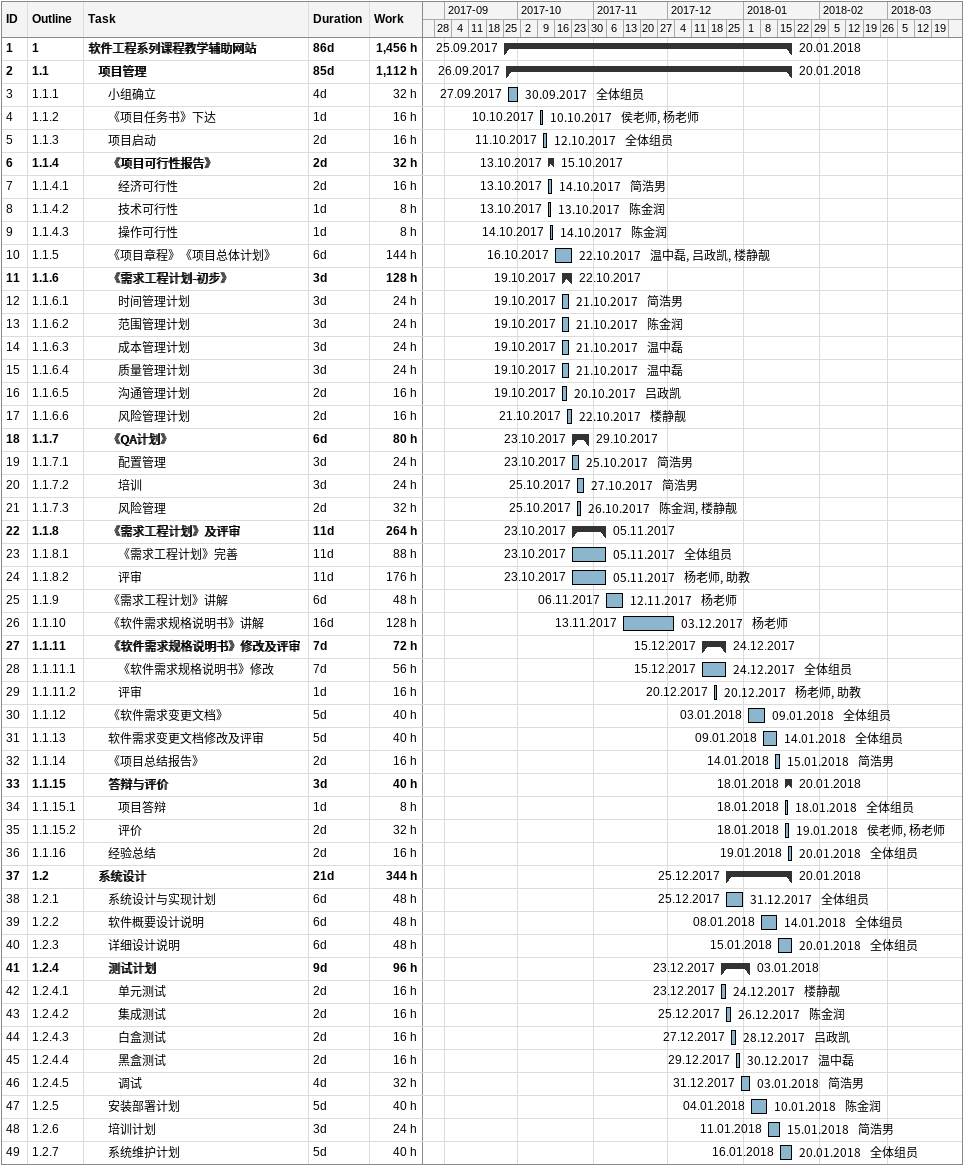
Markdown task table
| ID | WBS | Task | Duration | Start | Finish | Resources | Work (h) |
|---|---|---|---|---|---|---|---|
| 1 | 1 | **软件工程系列课程教学辅助网站** | 86d | 2017-09-25 | 2018-01-20 |  | 1456 |
| 2 | 1.1 | **项目管理** | 85d | 2017-09-26 | 2018-01-20 |  | 1112 |
| 3 | 1.1.1 | 小组确立 | 4d | 2017-09-27 | 2017-09-30 | 全体组员 | 32 |
| 4 | 1.1.2 | 《项目任务书》下达 | 1d | 2017-10-10 | 2017-10-10 | 侯老师, 杨老师 | 16 |
| 5 | 1.1.3 | 项目启动 | 2d | 2017-10-11 | 2017-10-12 | 全体组员 | 16 |
| 6 | 1.1.4 | **《项目可行性报告》** | 2d | 2017-10-13 | 2017-10-15 |  | 32 |
| 7 | 1.1.4.1 | 经济可行性 | 2d | 2017-10-13 | 2017-10-14 | 简浩男 | 16 |
| 8 | 1.1.4.2 | 技术可行性 | 1d | 2017-10-13 | 2017-10-13 | 陈金润 | 8 |
| 9 | 1.1.4.3 | 操作可行性 | 1d | 2017-10-14 | 2017-10-14 | 陈金润 | 8 |
| 10 | 1.1.5 | 《项目章程》《项目总体计划》 | 6d | 2017-10-16 | 2017-10-22 | 温中磊, 吕政凯, 楼静靓 | 144 |
| 11 | 1.1.6 | **《需求工程计划-初步》** | 3d | 2017-10-19 | 2017-10-22 |  | 128 |
| 12 | 1.1.6.1 | 时间管理计划 | 3d | 2017-10-19 | 2017-10-21 | 简浩男 | 24 |
| 13 | 1.1.6.2 | 范围管理计划 | 3d | 2017-10-19 | 2017-10-21 | 陈金润 | 24 |
| 14 | 1.1.6.3 | 成本管理计划 | 3d | 2017-10-19 | 2017-10-21 | 温中磊 | 24 |
| 15 | 1.1.6.4 | 质量管理计划 | 3d | 2017-10-19 | 2017-10-21 | 温中磊 | 24 |
| 16 | 1.1.6.5 | 沟通管理计划 | 2d | 2017-10-19 | 2017-10-20 | 吕政凯 | 16 |
| 17 | 1.1.6.6 | 风险管理计划 | 2d | 2017-10-21 | 2017-10-22 | 楼静靓 | 16 |
| 18 | 1.1.7 | **《QA计划》** | 6d | 2017-10-23 | 2017-10-29 |  | 80 |
| 19 | 1.1.7.1 | 配置管理 | 3d | 2017-10-23 | 2017-10-25 | 简浩男 | 24 |
| 20 | 1.1.7.2 | 培训 | 3d | 2017-10-25 | 2017-10-27 | 简浩男 | 24 |
| 21 | 1.1.7.3 | 风险管理 | 2d | 2017-10-25 | 2017-10-26 | 陈金润, 楼静靓 | 32 |
| 22 | 1.1.8 | **《需求工程计划》及评审** | 11d | 2017-10-23 | 2017-11-05 |  | 264 |
| 23 | 1.1.8.1 | 《需求工程计划》完善 | 11d | 2017-10-23 | 2017-11-05 | 全体组员 | 88 |
| 24 | 1.1.8.2 | 评审 | 11d | 2017-10-23 | 2017-11-05 | 杨老师, 助教 | 176 |
| 25 | 1.1.9 | 《需求工程计划》讲解 | 6d | 2017-11-06 | 2017-11-12 | 杨老师 | 48 |
| 26 | 1.1.10 | 《软件需求规格说明书》讲解 | 16d | 2017-11-13 | 2017-12-03 | 杨老师 | 128 |
| 27 | 1.1.11 | **《软件需求规格说明书》修改及评审** | 7d | 2017-12-15 | 2017-12-24 |  | 72 |
| 28 | 1.1.11.1 | 《软件需求规格说明书》修改 | 7d | 2017-12-15 | 2017-12-24 | 全体组员 | 56 |
| 29 | 1.1.11.2 | 评审 | 1d | 2017-12-20 | 2017-12-20 | 杨老师, 助教 | 16 |
| 30 | 1.1.12 | 《软件需求变更文档》 | 5d | 2018-01-03 | 2018-01-09 | 全体组员 | 40 |
| 31 | 1.1.13 | 软件需求变更文档修改及评审 | 5d | 2018-01-09 | 2018-01-14 | 全体组员 | 40 |
| 32 | 1.1.14 | 《项目总结报告》 | 2d | 2018-01-14 | 2018-01-15 | 简浩男 | 16 |
| 33 | 1.1.15 | **答辩与评价** | 3d | 2018-01-18 | 2018-01-20 |  | 40 |
| 34 | 1.1.15.1 | 项目答辩 | 1d | 2018-01-18 | 2018-01-18 | 全体组员 | 8 |
| 35 | 1.1.15.2 | 评价 | 2d | 2018-01-18 | 2018-01-19 | 侯老师, 杨老师 | 32 |
| 36 | 1.1.16 | 经验总结 | 2d | 2018-01-19 | 2018-01-20 | 全体组员 | 16 |
| 37 | 1.2 | **系统设计** | 21d | 2017-12-25 | 2018-01-20 |  | 344 |
| 38 | 1.2.1 | 系统设计与实现计划 | 6d | 2017-12-25 | 2017-12-31 | 全体组员 | 48 |
| 39 | 1.2.2 | 软件概要设计说明 | 6d | 2018-01-08 | 2018-01-14 | 全体组员 | 48 |
| 40 | 1.2.3 | 详细设计说明 | 6d | 2018-01-15 | 2018-01-20 | 全体组员 | 48 |
| 41 | 1.2.4 | **测试计划** | 9d | 2017-12-23 | 2018-01-03 |  | 96 |
| 42 | 1.2.4.1 | 单元测试 | 2d | 2017-12-23 | 2017-12-24 | 楼静靓 | 16 |
| 43 | 1.2.4.2 | 集成测试 | 2d | 2017-12-25 | 2017-12-26 | 陈金润 | 16 |
| 44 | 1.2.4.3 | 白盒测试 | 2d | 2017-12-27 | 2017-12-28 | 吕政凯 | 16 |
| 45 | 1.2.4.4 | 黑盒测试 | 2d | 2017-12-29 | 2017-12-30 | 温中磊 | 16 |
| 46 | 1.2.4.5 | 调试 | 4d | 2017-12-31 | 2018-01-03 | 简浩男 | 32 |
| 47 | 1.2.5 | 安装部署计划 | 5d | 2018-01-04 | 2018-01-10 | 陈金润 | 40 |
| 48 | 1.2.6 | 培训计划 | 3d | 2018-01-11 | 2018-01-15 | 简浩男 | 24 |
| 49 | 1.2.7 | 系统维护计划 | 5d | 2018-01-16 | 2018-01-20 | 全体组员 | 40 |
